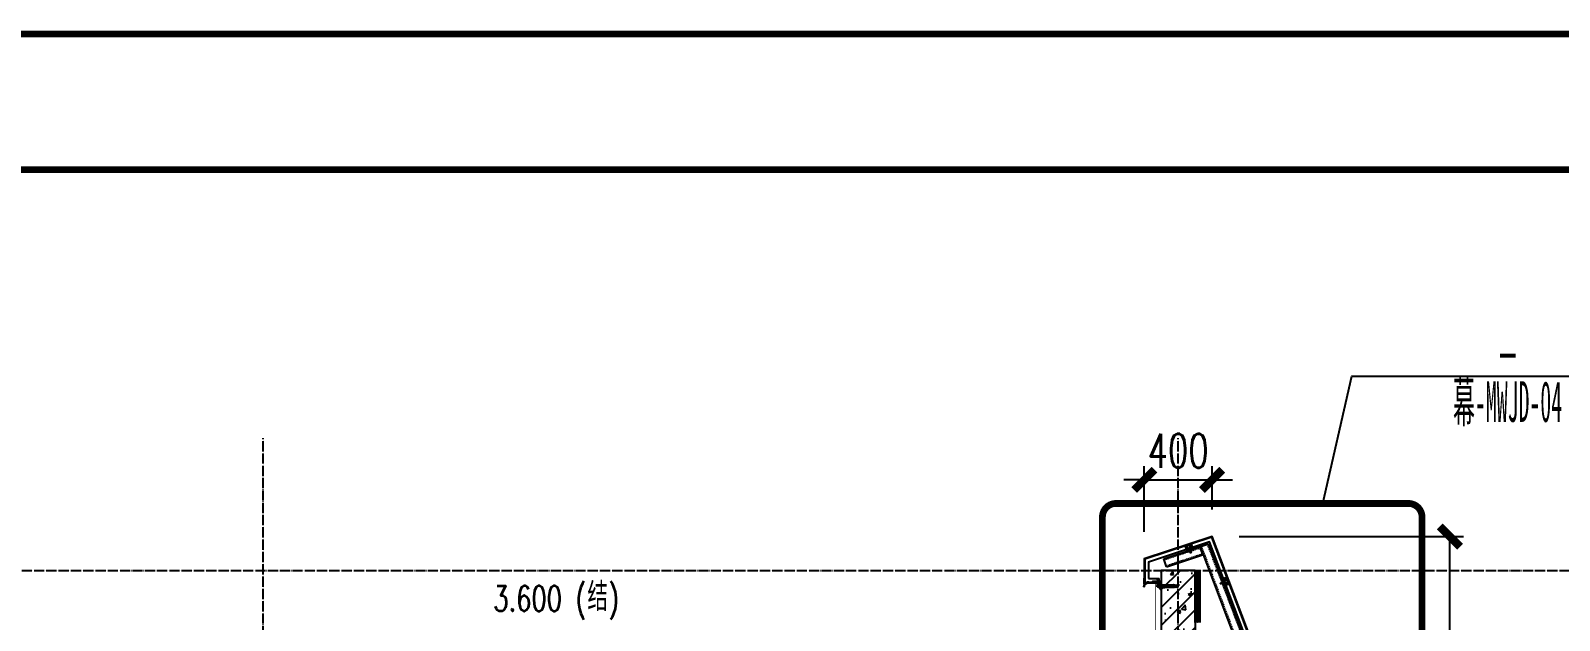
# Model space of a CAD drawing. Extents: x -202236 to 1002404, y -663931 to 1550022.
# Drawn here: x -103937 to -94916, y -327303 to -323824 of the extents above; entities that cross this region are included whole.
import ezdxf
from ezdxf.enums import TextEntityAlignment as Align

# ---------------------------------------------------------------- set-up
doc = ezdxf.new("R2010")
doc.units = 0
for name, pattern in [('CENTER', [2, 1.25, -0.25, 0.25, -0.25]), ('DASH', [0.35, 0.25, -0.1]), ('DOTE', [2.42, 2, -0.2, 0.02, -0.2]), ('ZN-CENTER', [2, 1.25, -0.25, 0.25, -0.25]), ('ZN-DASH', [0.35, 0.25, -0.1])]:
    doc.linetypes.add(name, pattern=pattern)
for name, color, linetype in [('!ZN1-填充-8', 8, 'Continuous'), ('!ZN3-玻璃幕墙-4', 4, 'Continuous'), ('!ZN3-铝板幕墙-3', 3, 'Continuous'), ('!ZN4-辅助材料-1', 1, 'Continuous'), ('!ZN4-配件-11', 11, 'Continuous'), ('!ZN5-钢材投影-40', 40, 'Continuous'), ('!ZN5-钢材断面-2', 2, 'Continuous'), ('!ZN5-铝材投影-112', 112, 'Continuous'), ('!ZN5-铝材断面-6', 6, 'Continuous'), ('!ZN6-虚线-8', 8, 'ZN-DASH'), ('0-cxFrame', 155, 'Continuous'), ('11紧固件', 11, 'Continuous'), ('20剖面图$0$PUB_HATCH', 8, 'Continuous'), ('3索引', 3, 'Continuous'), ('A-AXIS-D', 1, 'Continuous'), ('A-AXIS-DOTE', 14, 'DOTE'), ('A-HATCH-2', 251, 'Continuous'), ('AS-COLN', 6, 'Continuous'), ('DIM', 173, 'Continuous'), ('Fill', 8, 'Continuous'), ('PUB_TEXT', 7, 'Continuous'), ('焊缝', 8, 'Continuous')]:
    doc.layers.add(name, color=color, linetype=linetype)
doc.layers.add('0-cxText', color=131, linetype='Continuous', lineweight=25)
doc.styles.add('_TCH_DIM', font='SIMPLEX', dxfattribs={"bigfont": 'GBCBIG'})
doc.styles.add('cx_tuming', font='simhei.ttf')
doc.styles.add('cx_tuqian1', font='')
doc.styles.add('DHTEXT-1', font='ROMANS.shx', dxfattribs={"width": 0.7, "bigfont": 'CHINESE.shx'})
doc.styles.add('中南符号', font='simhei.ttf')
doc.styles.add('黑体', font='simhei.ttf', dxfattribs={"height": 12})
doc.styles.get('cx_tuqian1').set_extended_font_data('SimSun')
doc.dimstyles.new('ZN80', dxfattribs={"dimscale": 80, "dimtxt": 2.5, "dimasz": 1.5, "dimexe": 1, "dimexo": 2, "dimgap": 0.9, "dimtad": 1, "dimdec": 0, "dimdsep": 46, "dimtxsty": 'DHTEXT-1', "dimblk": 'ARCHTICK', "dimcen": 2.5, "dimclrd": 173, "dimclre": 173, "dimclrt": 7, "dimazin": 2, "dimtfac": 0.4, "dimtdec": 0, "dimtix": 1, "dimtmove": 2, "dimatfit": 3, "dimfxl": 0, "dimtolj": 1, "dimtzin": 0, "dimarcsym": 0})

# ---------------------------------------------------------------- blocks, each defined once
blk = doc.blocks.new('TK22.A2 L(Dragon)')
at = {"layer": '0-cxFrame', "color": 7, "const_width": 0.5}
blk.add_lwpolyline([(0, 0), (-594, 0), (-594, 420), (0, 420)], close=True, dxfattribs=at)
at = {"layer": '0-cxFrame', "const_width": 0.5}
blk.add_lwpolyline([(-80, 10), (-574, 10), (-574, 410), (-80, 410)], close=True, dxfattribs=at)
at = {"style": '黑体', "flags": 4}
blk.add_attdef('图幅', text='', height=3.3, dxfattribs=at).set_placement((-40, 3), align=Align.RIGHT)
at = {"layer": '0-cxText', "flags": 4}
for tag, height, style, p in [('建设单位', 3.5, 'cx_tuming', (-45, 240)), ('项目名称', 3.5, 'cx_tuming', (-45, 210)), ('子项名称', 3.5, 'cx_tuming', (-45, 180)), ('工程编号', 3.3, 'cx_tuqian1', (-35, 165)), ('图名1', 3.5, 'cx_tuming', (-45, 87)), ('图名2', 3.5, 'cx_tuming', (-45, 79)), ('图名3', 3.5, 'cx_tuming', (-45, 71)), ('出图日期', 3.3, 'cx_tuqian1', (-39, 60)), ('专业', 3.3, 'cx_tuqian1', (-55, 52)), ('图号', 3.3, 'cx_tuqian1', (-55, 44)), ('版次', 3.3, 'cx_tuqian1', (-20, 44))]:
    blk.add_attdef(tag, text='', height=height, dxfattribs=dict(at, style=style)).set_placement(p, align=Align.MIDDLE)
at = {"layer": 'Defpoints', "color": 6, "flags": 4}
for tag, height, style, p in [('tufu', 3.3, '黑体', (-12, 12)), ('dwfname', 4, 'cx_tuqian1', (-80, 3))]:
    blk.add_attdef(tag, text='', height=height, dxfattribs=dict(at, style=style)).set_placement(p, align=Align.RIGHT)
blk = doc.blocks.new('_ArchTick')
at = {"color": 0, "linetype": 'ByBlock', "const_width": 0.4}
blk.add_lwpolyline([(-0.5, -0.5), (0.5, 0.5)], dxfattribs=at)
blk = doc.blocks.new('*D262')
at = {"layer": 'Defpoints', "color": 0, "ltscale": 800, "transparency": 16777216}
for p in [(-96965.7, -326808.6), (-95562.3, -326808.6), (-95965.6, -329559)]:
    blk.add_point(p, dxfattribs=at)
at = {"layer": 'DIM', "color": 173, "linetype": 'ByBlock', "lineweight": -2, "ltscale": 800, "transparency": 16777216}
for p, q in [((-96805.7, -326808.6), (-95482.3, -326808.6)), ((-95562.3, -329559), (-95562.3, -326808.6)), ((-95805.6, -329559), (-95482.3, -329559))]:
    blk.add_line(p, q, dxfattribs=at)
at = {"layer": 'DIM', "color": 173, "lineweight": -2, "ltscale": 800, "transparency": 16777216, "xscale": 120, "yscale": 120, "zscale": 120}
for p, rotation in [((-95562.3, -326808.6), 90), ((-95562.3, -329559), 270)]:
    blk.add_blockref('_ArchTick', p, dxfattribs=dict(at, rotation=rotation))
at = {"layer": 'DIM', "color": 7, "ltscale": 800, "transparency": 16777216, "insert": (-95734.3, -328183.8), "char_height": 200, "attachment_point": 5, "rotation": 90, "style": 'DHTEXT-1', "bg_fill": 3, "box_fill_scale": 1.1, "bg_fill_color": 256, "bg_fill_true_color": 13158600, "bg_fill_transparency": 0}
blk.add_mtext('\\A1;2750', dxfattribs=at)
blk = doc.blocks.new('99平面图例外参$0$$LinePat$夹层保温1')
at = {"color": 0}
for p, q in [((0, 0), (96, 0)), ((0, -50), (96, -50)), ((0, -100), (96, -50)), ((96, -100), (0, -50)), ((0, -100), (96, -100)), ((0, -150), (96, -150))]:
    blk.add_line(p, q, dxfattribs=at)
blk = doc.blocks.new('20180416.09092401')
at = {"layer": '!ZN4-辅助材料-1', "color": 145}
for centre, radius, start, end in [((5.1, -9.5), 3.93, 140.04949, 186.07029), ((2.6, -9.9), 1.35, 182.88886, 295.69869), ((2.9, -9.8), 1.25, 155.40413, 236.13113), ((2.2, -7.1), 0.08, 350.82295, 137.72158), ((4.1, -7.2), 1.84, 175.78116, 243.55768), ((2.1, -9.9), 1.61, 309.59649, 21.78906), ((2.9, -9.6), 0.8, 21.78906, 60.8756), ((8.2, -15.7), 4.91, 140.04949, 186.07029), ((5, -16.2), 1.69, 182.88886, 295.69869), ((5.4, -16), 1.56, 155.40413, 236.13113), ((4.5, -12.6), 0.1, 350.82295, 137.72158), ((6.9, -12.8), 2.3, 175.78116, 243.55768), ((4.5, -16.1), 2.01, 309.59649, 21.78906), ((5.4, -15.7), 1, 21.78906, 60.8756)]:
    blk.add_arc(centre, radius, start, end, dxfattribs=at)
blk = doc.blocks.new('A$Cf3634199')
at = {"layer": '!ZN3-铝板幕墙-3'}
blk.add_lwpolyline([(1, -25), (-5, -25), (-22.1, -34.8, -0.557537), (-25, -33), (-25, -33), (-25, 1.1)], format="xyb", dxfattribs=at)
blk.add_lwpolyline([(1, -22.5), (-5.7, -22.5), (-22.5, -32.1), (-22.5, 1.1)], dxfattribs=at)
at = {"layer": '!ZN5-铝材断面-6'}
blk.add_point((-25, -25), dxfattribs=at)
at = {"layer": '!ZN3-玻璃幕墙-4', "xscale": -1}
blk.add_blockref('20180416.09092401', (-22, -31.3), dxfattribs=at)
blk = doc.blocks.new('*U253')
at = {"color": 0, "linetype": 'ZN-CENTER', "ltscale": 3}
blk.add_line((24, 0), (-7.3, 0), dxfattribs=at)
at = {"ltscale": 10}
for p, q in [((-5.4, -3.5), (-5.4, 3.5)), ((-1, 4.6), (-4.9, 4.6)), ((-1, 2.3), (-4.9, 2.3)), ((-0.6, -5.1), (-0.6, 5.1)), ((-0.2, 5.5), (0, 4.8)), ((0, -4.8), (0, 4.8)), ((0, 2.1), (14.3, 2.1)), ((1.4, 2.7), (2.2, -2.7)), ((3.2, 2.7), (4, -2.7)), ((5, 2.7), (5.8, -2.7)), ((6.8, 2.7), (7.6, -2.7)), ((8.6, 2.7), (9.4, -2.7)), ((10.4, 2.7), (11.2, -2.7)), ((12.2, 2.7), (13, -2.7)), ((-1, -2.3), (-4.9, -2.3)), ((-1, -4.6), (-4.9, -4.6)), ((-0.2, -5.5), (0, -4.8)), ((14.3, -2.1), (0, -2.1))]:
    blk.add_line(p, q, dxfattribs=at)
for points in [[(1.8, -2.1), (1, 2.1), (1.4, 2.7), (1.8, 2.1), (2.6, -2.1), (2.2, -2.7)], [(3.6, -2.1), (2.8, 2.1), (3.2, 2.7), (3.6, 2.1), (4.4, -2.1), (4, -2.7)], [(5.4, -2.1), (4.6, 2.1), (5, 2.7), (5.4, 2.1), (6.2, -2.1), (5.8, -2.7)], [(7.2, -2.1), (6.4, 2.1), (6.8, 2.7), (7.2, 2.1), (8, -2.1), (7.6, -2.7)], [(9, -2.1), (8.2, 2.1), (8.6, 2.7), (9, 2.1), (9.8, -2.1), (9.4, -2.7)], [(10.8, -2.1), (10, 2.1), (10.4, 2.7), (10.8, 2.1), (11.6, -2.1), (11.2, -2.7)], [(12.6, -2.1), (11.8, 2.1), (12.2, 2.7), (12.6, 2.1), (13.4, -2.1), (13, -2.7)]]:
    blk.add_lwpolyline(points, close=True, dxfattribs=at)
for points in [[(14.3, -2.1, -0.414214), (14.4, -2.2), (14.4, -2.3), (20.2, -2.3), (22, -0.3), (22, 0.3), (20.2, 2.3), (14.4, 2.3), (14.4, 2.2, -0.414214), (14.3, 2.1)], [(16.5, -2.3), (16.4, -1.2), (15.8, -1.5, -0.530462), (15, -1.2), (14.8, 0.1, -0.651316), (15.5, 0.5), (16, 0.2), (16.8, 0.7), (22, -0.3, -0.201226), (20.2, 2.3)]]:
    blk.add_lwpolyline(points, format="xyb", dxfattribs=at)
for centre, radius, start, end in [((-3.9, 3.5), 1.58, 133.17355, 226.82645), ((0.1, 0), 5.58, 155.5673, 204.4327), ((0.1, 3.5), 1.58, 133.17355, 226.82645), ((4.1, 0), 5.58, 155.5673, 204.4327), ((7.5, -2.9), 11.3, 132.49215, 138.60636), ((-3.9, -3.5), 1.58, 133.17355, 226.82645), ((0.1, -3.5), 1.58, 133.17355, 226.82645), ((7.5, 2.9), 11.3, 221.39356, 227.50785)]:
    blk.add_arc(centre, radius, start, end, dxfattribs=at)
at = {"layer": 'Defpoints', "color": 0, "ltscale": 10, "style": 'DHTEXT-1', "width": 0.7}
blk.add_text('5.5', height=1, rotation=90, dxfattribs=at).set_placement((-2.5, -0.9), align=Align.CENTER)
blk = doc.blocks.new('*U255')
at = {"color": 0, "linetype": 'CENTER', "ltscale": 3}
for p, q in [((4.9, 0), (-4.9, 0)), ((0, 4.9), (0, -4.9))]:
    blk.add_line(p, q, dxfattribs=at)
at = {"linetype": 'ByBlock', "ltscale": 10}
for radius in [4.2, 2, 1.23]:
    blk.add_circle((0, 0), radius, dxfattribs=at)
blk = doc.blocks.new('*U201')
at = {"ltscale": 0.125}
blk.add_wipeout([(-20, 30), (20, 30), (20, 5), (-20, 5)], dxfattribs=at).dxf.layer = '!ZN6-虚线-8'
at = {"layer": '!ZN1-填充-8'}
h = blk.add_hatch(dxfattribs=at)
h.set_pattern_fill('NET3', color=256, scale=0.75, angle=180, style=0)
h.set_pattern_definition([(180, (-1731.706, 294.7402), (-3e-16, -2.38125), []), (240, (-1731.706, 294.7402), (2.062223, -1.190625), []), (300, (-1731.706, 294.7402), (2.062223, 1.190625), [])])
h.paths.add_polyline_path([(20, 0), (-20, 0), (-20, 2), (20, 2)])
at = {"layer": '!ZN5-铝材投影-112'}
blk.add_lwpolyline([(20, 2), (-20, 2), (-20, 30), (20, 30)], close=True, dxfattribs=at)
at = {"layer": '!ZN6-虚线-8', "color": 8, "linetype": 'ZN-DASH', "ltscale": 20}
blk.add_line((-20, 10), (20, 10), dxfattribs=at)
at = {"layer": '!ZN6-虚线-8', "linetype": 'ZN-DASH', "ltscale": 10}
for p, q in [((-7.5, 5), (-7.5, 2)), ((7.5, 5), (7.5, 2))]:
    blk.add_line(p, q, dxfattribs=at)
at = {"layer": '!ZN4-配件-11', "color": 1, "rotation": 270}
for name, p in [('*U255', (-10, 20)), ('*U253', (0, 5)), ('*U255', (10, 20))]:
    blk.add_blockref(name, p, dxfattribs=at)
at = {"ltscale": 0.25}
blk.add_wipeout([(20, 0), (20, 2), (-20, 2), (-20, 0)], dxfattribs=at).dxf.layer = '!ZN4-辅助材料-1'
at = {"layer": '!ZN4-辅助材料-1'}
blk.add_lwpolyline([(20, 0), (-20, 0), (-20, 2), (20, 2)], close=True, dxfattribs=at)
at = {"layer": '!ZN5-铝材投影-112', "ltscale": 0.25}
blk.add_line((-20, 5), (20, 5), dxfattribs=at)
blk = doc.blocks.new('*U1441')
h = blk.add_hatch(color=0)
edge = h.paths.add_edge_path()
edge.add_line((-15, 3), (-15, 0))
edge.add_line((-15, 0), (-18, 0))
edge.add_arc((-14.6, -0.4), 3.44, 96.91291, 173.08709, ccw=False)
h = blk.add_hatch(color=0)
edge = h.paths.add_edge_path()
edge.add_line((15, 3), (15, 0))
edge.add_line((15, 0), (18, 0))
edge.add_arc((14.6, -0.4), 3.44, 6.91291, 83.08709)
at = {"linetype": 'ByBlock', "ltscale": 20}
for p, q in [((-9.2, 4.5), (-9.2, 13)), ((-6.9, 13.5), (6.9, 13.5)), ((-6.9, 4), (6.9, 4)), ((-4.2, 18.5), (-5, 17.7)), ((-5, 17.7), (5, 17.7)), ((-5, 13.5), (-5, 17.7)), ((-5, -8), (-5, 0)), ((-4.6, 4.5), (-4.6, 13)), ((-4.2, 18.5), (4.2, 18.5)), ((-4.1, 13.5), (-4.1, 17.7)), ((-4.1, -8), (-4.1, 0)), ((4.1, 13.5), (4.1, 17.7)), ((4.1, -8), (4.1, 0)), ((4.2, 18.5), (5, 17.7)), ((4.6, 4.5), (4.6, 13)), ((5, 13.5), (5, 17.7)), ((5, -8), (5, 0)), ((9.2, 4.5), (9.2, 13)), ((-8, -8.4), (-7.6, -8)), ((-7.6, -8), (7.6, -8)), ((8, -8.4), (7.6, -8))]:
    blk.add_line(p, q, dxfattribs=at)
at = {"color": 0, "linetype": 'CENTER', "ltscale": 6}
blk.add_line((0, -106.2), (0, 22.5), dxfattribs=at)
at = {"ltscale": 10}
for p, q in [((-8, -77.9), (-0.9, -77.9)), ((-6, -84.5), (-8, -77.9)), ((-7, -77.9), (-7, -75.9)), ((-6, -84.5), (-0.9, -84.5)), ((-6, -88), (-0.9, -88)), ((-0.9, -88), (-0.9, -75.9)), ((0.9, -88), (0.9, -75.9)), ((0.9, -77.9), (8, -77.9)), ((0.9, -84.5), (6, -84.5)), ((0.9, -88), (6, -88)), ((6, -84.5), (8, -77.9)), ((7, -77.9), (7, -75.9))]:
    blk.add_line(p, q, dxfattribs=at)
at = {"linetype": 'DASH', "ltscale": 10}
for p, q in [((-5, -88), (-5, -8)), ((5, -88), (5, -8))]:
    blk.add_line(p, q, dxfattribs=at)
at = {"color": 0}
for points in [[(-15, 3), (-15, 0), (-18, 0, -0.345178)], [(15, 3), (15, 0), (18, 0, 0.345178)]]:
    blk.add_lwpolyline(points, format="xyb", close=True, dxfattribs=at)
at = {"linetype": 'ByBlock', "ltscale": 20}
blk.add_lwpolyline([(15, 0), (15, 4), (-15, 4), (-15, 0)], close=True, dxfattribs=at)
at = {"ltscale": 10}
blk.add_lwpolyline([(-8, -8.4), (8, -8.4), (8, -75.9), (-8, -75.9)], close=True, dxfattribs=at)
for points in [[(-6, -84.5), (-8, -86.2), (-6, -88)], [(6, -84.5), (8, -86.2), (6, -88)]]:
    blk.add_lwpolyline(points, dxfattribs=at)
at = {"linetype": 'ByBlock', "ltscale": 20}
for points in [[(5, -88), (8, -99), (8, -101.2), (-8, -101.2), (-8, -99), (-5, -88)], [(8, -99), (-8, -99)]]:
    blk.add_lwpolyline(points, dxfattribs=at)
for centre, radius, start, end in [((-6.9, 7.9), 5.58, 65.5673, 114.4327), ((-6.9, 9.6), 5.58, 245.5673, 294.4327), ((0, -8.1), 21.6, 77.64322, 102.35678), ((0, 25.6), 21.6, 257.64322, 282.35678), ((6.9, 7.9), 5.58, 65.5673, 114.4327), ((6.9, 9.6), 5.58, 245.5673, 294.4327)]:
    blk.add_arc(centre, radius, start, end, dxfattribs=at)
at = {"layer": 'Defpoints', "color": 0, "ltscale": 10, "style": 'DHTEXT-1', "width": 0.7}
blk.add_text('M10', height=3, rotation=90, dxfattribs=at).set_placement((4.2, -30.1), align=Align.CENTER)
blk = doc.blocks.new('ZT_角钢(填充)_50X50X5')
at = {"layer": '!ZN1-填充-8'}
h = blk.add_hatch(dxfattribs=at)
h.set_pattern_fill('ANSI32', color=256, scale=0.6, style=0)
h.set_pattern_definition([(45, (-11702.1455, -65281.3866), (-4.04111525, 4.04111525), []), (45, (-11699.4514, -65281.3866), (-4.04111525, 4.04111525), [])])
h.paths.add_polyline_path([(50, 3.3, 0.414214), (48.3, 5), (10.5, 5, -0.414214), (5, 10.5), (5, 48.3, 0.414214), (3.3, 50), (0, 50), (0, 0), (50, 0)])
at = {"layer": '!ZN5-钢材断面-2'}
blk.add_lwpolyline([(0, 0), (0, 50), (3.3, 50, -0.414214), (5, 48.3), (5, 10.5, 0.414214), (10.5, 5), (48.3, 5, -0.414214), (50, 3.3), (50, 0), (0, 0)], format="xyb", dxfattribs=at)
blk = doc.blocks.new('*U1443')
at = {"layer": '!ZN5-钢材断面-2', "extrusion": (0, 0, -1), "zscale": -1, "rotation": 90}
blk.add_blockref('ZT_角钢(填充)_50X50X5', (0, 0), dxfattribs=at)
blk = doc.blocks.new('*U147')
at = {"color": 0, "linetype": 'CENTER', "ltscale": 3}
blk.add_line((-5.4, 0), (20.8, 0), dxfattribs=at)
at = {"linetype": 'ByBlock', "ltscale": 10}
for p, q in [((0, 1.8), (12.4, 1.8)), ((1, 2.4), (1.7, -2.4)), ((2.6, 2.4), (3.3, -2.4)), ((4.2, 2.4), (4.9, -2.4)), ((5.8, 2.4), (6.5, -2.4)), ((7.4, 2.4), (8.1, -2.4)), ((9, 2.4), (9.7, -2.4)), ((10.6, 2.4), (11.3, -2.4)), ((12.4, -1.8), (0, -1.8))]:
    blk.add_line(p, q, dxfattribs=at)
blk.add_lwpolyline([(-3.3, 0.4), (-3.7, 0.4, -0.147478), (-2.1, 4.8), (0, 4.8), (0, -4.7), (-2.1, -4.7, -0.147478), (-3.7, -0.4), (-3.3, -0.4)], format="xyb", close=True, dxfattribs=at)
for points in [[(1.3, -1.8), (0.6, 1.8), (1, 2.4), (1.3, 1.8), (2, -1.8), (1.7, -2.4)], [(2.9, -1.8), (2.2, 1.8), (2.6, 2.4), (2.9, 1.8), (3.6, -1.8), (3.3, -2.4)], [(4.5, -1.8), (3.8, 1.8), (4.2, 2.4), (4.5, 1.8), (5.2, -1.8), (4.9, -2.4)], [(6.1, -1.8), (5.4, 1.8), (5.8, 2.4), (6.1, 1.8), (6.8, -1.8), (6.5, -2.4)], [(7.7, -1.8), (7, 1.8), (7.4, 2.4), (7.7, 1.8), (8.4, -1.8), (8.1, -2.4)], [(9.3, -1.8), (8.6, 1.8), (9, 2.4), (9.3, 1.8), (10, -1.8), (9.7, -2.4)], [(10.9, -1.8), (10.2, 1.8), (10.6, 2.4), (10.9, 1.8), (11.6, -1.8), (11.3, -2.4)]]:
    blk.add_lwpolyline(points, close=True, dxfattribs=at)
for points in [[(12.4, -1.8, -0.414214), (12.5, -1.9), (12.5, -2), (17.4, -2), (19, -0.2), (19, 0.2), (17.4, 2), (12.5, 2), (12.5, 1.9, -0.396102), (12.4, 1.8)], [(14.3, -2), (14.2, -1), (13.7, -1.3, -0.530462), (13, -1), (12.8, 0.1, -0.651316), (13.4, 0.5), (13.8, 0.2), (14.5, 0.6), (19, -0.2, -0.201226), (17.4, 2)]]:
    blk.add_lwpolyline(points, format="xyb", dxfattribs=at)
at = {"layer": 'Defpoints', "color": 0, "ltscale": 10, "style": 'DHTEXT-1', "width": 0.7}
blk.add_text('4.8', height=1, rotation=90, dxfattribs=at).set_placement((-0.5, -1.4), align=Align.CENTER)
blk = doc.blocks.new('A$C041cfad1')
at = {"layer": '!ZN1-填充-8'}
h = blk.add_hatch(dxfattribs=at)
h.set_pattern_fill('ANSI35', color=256, scale=10, angle=120, style=0)
h.set_pattern_definition([(165, (31053.6934, -55061.2867), (-0.64704761, -2.41481457), []), (165, (31052.8095, -55059.7558), (-0.64704761, -2.41481457), [3.125, -0.625, 0, -0.625])])
edge = h.paths.add_edge_path()
edge.add_arc((-104.1, -128.5), 138.7, 41.37297, 59.07719)
edge.add_line((-32.8, -9.5), (-11.3, -9.5))
edge.add_line((-11.3, -9.5), (-11.3, -7))
edge.add_line((-11.3, -7), (0, -7))
edge.add_line((0, -7), (0, -25))
edge.add_line((0, -25), (0, -25))
edge.add_line((0, -25), (0, -36.8))
at = {"layer": 'Fill', "ltscale": 30}
h = blk.add_hatch(dxfattribs=at)
h.set_pattern_fill('ANSI38', color=256, scale=0.4, style=0)
h.set_pattern_definition([(45, (-48.33333, -7), (-0.449013, 0.449013), []), (135, (-48.33333, -7), (-1.347038, 0.449013), [1.5875, -0.9525])])
h.paths.add_polyline_path([(-48.3, -5), (-48.3, -7), (-11.3, -7), (-11.3, -5)])
at = {"layer": '!ZN4-辅助材料-1'}
blk.add_line((-11.3, -7), (0, -7), dxfattribs=at)
blk.add_arc((-104.1, -128.5), 138.7, 41.37269, 59.0773, dxfattribs=at)
at = {"layer": '11紧固件', "ltscale": 30}
blk.add_lwpolyline([(-48.3, -5), (-48.3, -7), (-11.3, -7), (-11.3, -5), (-48.3, -5)], dxfattribs=at)
at = {"layer": '!ZN4-配件-11', "xscale": -1, "rotation": 90}
blk.add_blockref('*U1443', (0, 0), dxfattribs=at)
at = {"layer": '!ZN4-配件-11', "color": 1, "rotation": 89.99999999999999}
for name, p in [('*U147', (-20.5, -9.5)), ('*U1441', (-5, -29.4))]:
    blk.add_blockref(name, p, dxfattribs=at)
blk = doc.blocks.new('20250913160558')
at = {"layer": '20剖面图$0$PUB_HATCH'}
h = blk.add_hatch(dxfattribs=at)
h.set_pattern_fill('钢筋混凝土', color=256, scale=30, style=0)
h.set_pattern_definition([(45, (104723.32, 294040.14), (-53.033009, 53.033009), []), (50, (104723.32, 294040.14), (215.17805, -18.82564), [22.5, -247.5]), (355, (104723.32, 294040.14), (-41.6254, 225.65764), [18, -198]), (100.4514, (104741.25, 294038.57), (173.55281, 206.83186), [19.12206, -210.34263]), (46.1842, (104723.32, 294100.14), (320.17231, -49.6557), [33.75, -371.25]), (96.6356, (104750, 294096), (280.3988, 292.23536), [28.6831, -315.5139]), (351.1842, (104723.32, 294100.14), (280.3986, 292.23558), [27, -297]), (21, (104753.32, 294085.14), (179.07212, -120.78567), [22.5, -247.5]), (326, (104753.32, 294085.14), (72.9946, 217.54501), [18, -198]), (71.4514, (104768.24, 294075.07), (252.06679, 96.75915), [19.12206, -210.34263]), (37.5, (104723.32, 294040.14), (3.647957, 99.868156), [0, -195.6, 0, -201, 0, -198.75]), (7.5, (104723.32, 294040.14), (78.92086, 118.323514), [0, -114.6, 0, -191.1, 0, -75.75]), (327.5, (104656.42, 294040.14), (160.14673, -6.766462), [0, -75, 0, -234, 0, -310.5]), (317.5, (104626.42, 294040.14), (174.95585, 30.031495), [0, -97.5, 0, -155.4, 0, -220.5])])
h.paths.add_polyline_path([(9350, -1230), (9550, -1230), (9550, -780), (9350, -780)])
at = {"layer": '!ZN3-铝板幕墙-3'}
for points in [[(10650.1, -3320.6, 0.09075), (10607.8, -3108.8), (9650, -580), (9250, -712.1), (9250, -852.1)], [(10647.6, -3319.5, 0.090277), (10605.5, -3109.7), (9648.5, -583.1), (9252.5, -713.9), (9252.5, -852.1)], [(10625.1, -3322.3, 0.091405), (10584.5, -3117.9), (9635.1, -611.2), (9275, -730.2), (9275, -827.1)]]:
    blk.add_lwpolyline(points, format="xyb", dxfattribs=at)
for points in [[(9269.3, -849.6), (9338.7, -849.6)], [(9270, -852.1), (9338.7, -852.1), (9338.7, -827.1)], [(9275, -827.1), (9338.7, -827.1)]]:
    blk.add_lwpolyline(points, dxfattribs=at)
at = {"layer": '!ZN5-钢材投影-40'}
for p, q in [((9364.7, -711.1), (9629.1, -623.7)), ((10575.2, -3121.5), (9629.1, -623.7)), ((9380.4, -758.6), (9364.7, -711.1)), ((9380.4, -758.6), (9599.3, -686.2)), ((10528.5, -3139.6), (9581.6, -639.4))]:
    blk.add_line(p, q, dxfattribs=at)
at = {"layer": '!ZN6-虚线-8', "ltscale": 30}
for p, q in [((10570.5, -3123.3), (9624.4, -625.3)), ((9366.3, -715.8), (9583.4, -644.1)), ((9378.8, -753.8), (9597.8, -681.5)), ((10533.2, -3137.8), (9586.4, -637.9))]:
    blk.add_line(p, q, dxfattribs=at)
at = {"color": 4, "linetype": 'ZN-DASH', "ltscale": 30, "const_width": 3}
blk.add_lwpolyline([(9317.2, -852.1), (9317.2, -1230)], dxfattribs=at)
at = {"layer": 'AS-COLN'}
for p, q in [((9350, -780), (9350, -1230)), ((9550, -780), (9350, -780)), ((9550, -780), (9550, -1230))]:
    blk.add_line(p, q, dxfattribs=at)
at = {"layer": '焊缝', "ltscale": 800}
blk.add_lwpolyline([(9599.3, -686.2, -0.57735), (9594, -681.9, 0.267949), (9597.9, -682.5, -0.57735), (9592.6, -678.1, 0.267949), (9596.5, -678.8, -0.57735), (9591.1, -674.4, 0.267949), (9595.1, -675, -0.57735), (9589.7, -670.6, 0.267949), (9593.7, -671.3, -0.57735), (9588.3, -666.9, 0.267949), (9592.3, -667.5, -0.57735), (9586.9, -663.2, 0.267949), (9590.8, -663.8, -0.57735), (9585.5, -659.4, 0.267949), (9589.4, -660.1, -0.57735), (9584.1, -655.7, 0.267949), (9588, -656.3, -0.57735), (9582.6, -651.9, 0.267949), (9586.6, -652.6, -0.57735), (9581.2, -648.2, 0.267949), (9585.2, -648.8, -1), (9582.3, -641.4, -1)], format="xyb", dxfattribs=at)
at = {"layer": '!ZN3-铝板幕墙-3', "ltscale": 1000}
blk.add_blockref('A$Cf3634199', (9275, -827.1), dxfattribs=at)
at = {"layer": 'A-HATCH-2', "xscale": 0.2004977875711166, "yscale": 0.2000000000000005, "zscale": 0.2, "rotation": 90}
for p in [(9550, -799.2), (9550, -818.5), (9550, -837.7), (9550, -857), (9550, -876.2), (9550, -895.5), (9550, -914.7), (9550, -934), (9550, -953.2), (9550, -972.5), (9550, -991.7), (9550, -1011), (9550, -1030.2), (9550, -1049.5), (9550, -1068.7), (9550, -1088)]:
    blk.add_blockref('99平面图例外参$0$$LinePat$夹层保温1', p, dxfattribs=at)
at = {"layer": 'DIM', "ltscale": 60}
blk.add_blockref('A$C041cfad1', (9350, -842.6), dxfattribs=at)
for p, xscale, rotation in [((9519.5, -660), -1, 18.27734681558296), ((9715.3, -851.3), -0.9999999999999991, 290.744074233435)]:
    blk.add_blockref('*U201', p, dxfattribs=dict(xscale=xscale, rotation=rotation))
blk = doc.blocks.new('*D432')
at = {"layer": 'Defpoints', "color": 0, "ltscale": 800, "transparency": 16777216}
for p in [(-96965.7, -326474.4), (-96965.7, -326808.6), (-97365.7, -326940.8)]:
    blk.add_point(p, dxfattribs=at)
at = {"layer": 'DIM', "color": 173, "linetype": 'ByBlock', "lineweight": -2, "ltscale": 800, "transparency": 16777216}
for p, q in [((-97365.7, -326474.4), (-97485.7, -326474.4)), ((-97365.7, -326780.8), (-97365.7, -326394.4)), ((-97365.7, -326474.4), (-96965.7, -326474.4)), ((-96965.7, -326648.6), (-96965.7, -326394.4)), ((-96965.7, -326474.4), (-96845.7, -326474.4))]:
    blk.add_line(p, q, dxfattribs=at)
at = {"layer": 'DIM', "color": 173, "lineweight": -2, "ltscale": 800, "transparency": 16777216, "xscale": 120, "yscale": 120, "zscale": 120}
blk.add_blockref('_ArchTick', (-97365.7, -326474.4), dxfattribs=at)
at = {"layer": 'DIM', "color": 173, "lineweight": -2, "ltscale": 800, "transparency": 16777216, "xscale": 120, "yscale": 120, "zscale": 120, "rotation": 180}
blk.add_blockref('_ArchTick', (-96965.7, -326474.4), dxfattribs=at)
at = {"layer": 'DIM', "color": 7, "ltscale": 800, "transparency": 16777216, "insert": (-97165.7, -326302.4), "char_height": 200, "attachment_point": 5, "style": 'DHTEXT-1'}
blk.add_mtext('\\A1;400', dxfattribs=at)
blk = doc.blocks.new('中南-指向索引')
blk.add_wipeout([(0, 5), (-0.52, 4.97), (-1.04, 4.89), (-1.55, 4.76), (-2.03, 4.57), (-2.5, 4.33), (-2.94, 4.05), (-3.35, 3.72), (-3.72, 3.35), (-4.05, 2.94), (-4.33, 2.5), (-4.57, 2.03), (-4.76, 1.55), (-4.89, 1.04), (-4.97, 0.52), (-5, 0), (-4.97, -0.52), (-4.89, -1.04), (-4.76, -1.55), (-4.57, -2.03), (-4.33, -2.5), (-4.05, -2.94), (-3.72, -3.35), (-3.35, -3.72), (-2.94, -4.05), (-2.5, -4.33), (-2.03, -4.57), (-1.55, -4.76), (-1.04, -4.89), (-0.52, -4.97), (0, -5), (0.52, -4.97), (1.04, -4.89), (1.55, -4.76), (2.03, -4.57), (2.5, -4.33), (2.94, -4.05), (3.35, -3.72), (3.72, -3.35), (4.05, -2.94), (4.33, -2.5), (4.57, -2.03), (4.76, -1.55), (4.89, -1.04), (4.97, -0.52), (5, 0), (4.97, 0.52), (4.89, 1.04), (4.76, 1.55), (4.57, 2.03), (4.33, 2.5), (4.05, 2.94), (3.72, 3.35), (3.35, 3.72), (2.94, 4.05), (2.5, 4.33), (2.03, 4.57), (1.55, 4.76), (1.04, 4.89), (0.52, 4.97)])
at = {"color": 0, "style": '中南符号', "flags": 8}
blk.add_attdef('编号', text='', height=3, dxfattribs=at).set_placement((0, 0.37), align=Align.CENTER)
at = {"color": 0, "style": '中南符号', "width": 0.932285, "flags": 8}
blk.add_attdef('图号', text='', height=3, dxfattribs=at).set_placement((-4.04, -3.37), (4.01, -3.37), align=Align.FIT)
blk.add_wipeout([(8.44, 5), (7.92, 4.97), (7.4, 4.89), (6.89, 4.76), (6.41, 4.57), (5.94, 4.33), (5.5, 4.05), (5.09, 3.72), (4.72, 3.35), (4.39, 2.94), (4.11, 2.5), (3.87, 2.03), (3.68, 1.55), (3.55, 1.04), (3.47, 0.52), (3.44, 0), (3.47, -0.52), (3.55, -1.04), (3.68, -1.55), (3.87, -2.03), (4.11, -2.5), (4.39, -2.94), (4.72, -3.35), (5.09, -3.72), (5.5, -4.05), (5.94, -4.33), (6.41, -4.57), (6.89, -4.76), (7.4, -4.89), (7.92, -4.97), (8.44, -5), (8.96, -4.97), (9.48, -4.89), (9.98, -4.76), (10.47, -4.57), (10.94, -4.33), (11.38, -4.05), (11.79, -3.72), (12.16, -3.35), (12.48, -2.94), (12.77, -2.5), (13.01, -2.03), (13.19, -1.55), (13.33, -1.04), (13.41, -0.52), (13.44, 0), (13.41, 0.52), (13.33, 1.04), (13.19, 1.55), (13.01, 2.03), (12.77, 2.5), (12.48, 2.94), (12.16, 3.35), (11.79, 3.72), (11.38, 4.05), (10.94, 4.33), (10.47, 4.57), (9.98, 4.76), (9.48, 4.89), (8.96, 4.97)]).dxf.layer = '3索引'
blk.add_line((-5, 0), (5, 0))

msp = doc.modelspace()

# ---------------------------------------------------------------- linework, layer by layer
at = {"layer": '3索引'}
msp.add_lwpolyline([(-96312.37, -326613.45), (-96141.66, -325862.37), (-95220.72, -325862.37)], dxfattribs=at)
at = {"layer": 'A-AXIS-DOTE', "ltscale": 30}
for p, q in [((-102565.75, -333275.65), (-102565.75, -326228.65)), ((-97165.75, -333275.65), (-97165.75, -326228.65)), ((-110886.73, -327008.65), (-93496.73, -327008.65))]:
    msp.add_line(p, q, dxfattribs=at)

# ---------------------------------------------------------------- block references
at = {"layer": '0-cxFrame', "xscale": 80, "yscale": 80, "zscale": 80}
msp.add_blockref('TK22.A2 L(Dragon)', (-85269.4, -357444.07), dxfattribs=at)

# ---------------------------------------------------------------- texts
at = {"layer": 'PUB_TEXT', "style": '_TCH_DIM', "width": 0.705882}
for s, p in [('3.600', (-101206.75, -327248.65)), ('(', (-100721.75, -327248.65)), (')', (-100528.87, -327248.65))]:
    msp.add_text(s, height=148.75, dxfattribs=at).set_placement(p)
at = {"layer": 'PUB_TEXT', "style": '_TCH_DIM'}
msp.add_text('结', height=168.79, dxfattribs=at).set_placement((-100651.75, -327248.65))

# ---------------------------------------------------------------- next in the draw order: block references
at = {"layer": '3索引', "color": 7}
ref = msp.add_blockref('中南-指向索引', (-95220.72, -325862.37), dxfattribs=dict(at, xscale=80, yscale=80, zscale=80))
ref.add_attrib('编号', '-', dxfattribs={"layer": '0', "color": 0, "height": 240, "style": '中南符号'}).set_placement((-95220.72, -325833.15), align=Align.CENTER)
ref.add_attrib('图号', '幕-MWJD-04', dxfattribs={"layer": '0', "color": 0, "height": 240, "style": '中南符号', "width": 0.372914}).set_placement((-95543.68, -326132.2), (-94900.09, -326132.2), align=Align.FIT)

# ---------------------------------------------------------------- next in the draw order: dimensions: what is measured, and where the dimension line sits
at = {"layer": 'DIM', "ltscale": 800}
dim = msp.add_linear_dim(base=(-95562.28, -326808.65), p1=(-95965.57, -329558.99), p2=(-96965.75, -326808.65), angle=90, dimstyle='ZN80', override={"dimfxl": 50, "dimfxlon": 1, "dimtfill": 1}, dxfattribs=at)
dim.commit()
dim.dimension.update_dxf_attribs({"geometry": '*D262', "text_midpoint": (-95734.28, -328183.82)})

# ---------------------------------------------------------------- next in the draw order: block references
at = {"layer": 'A-AXIS-D', "ltscale": 800}
msp.add_blockref('20250913160558', (-106615.75, -326228.65), dxfattribs=at)

# ---------------------------------------------------------------- next in the draw order: linework, layer by layer
at = {"layer": '3索引', "linetype": 'DASH', "ltscale": 400, "const_width": 40}
msp.add_lwpolyline([(-97532.57, -326613.45), (-95806.75, -326613.45, -0.4142136), (-95726.75, -326693.45), (-95726.75, -329677.36, -0.4142136), (-95806.75, -329757.36), (-97532.57, -329757.36, -0.4142136), (-97612.57, -329677.36), (-97612.57, -326693.45, -0.4142136)], format="xyb", close=True, dxfattribs=at)

# ---------------------------------------------------------------- next in the draw order: dimensions: what is measured, and where the dimension line sits
at = {"layer": 'DIM', "ltscale": 800}
dim = msp.add_linear_dim(base=(-96965.75, -326474.41), p1=(-97365.75, -326940.76), p2=(-96965.75, -326808.65), dimstyle='ZN80', dxfattribs=at)
dim.commit()
dim.dimension.update_dxf_attribs({"geometry": '*D432', "text_midpoint": (-97165.75, -326302.41)})

doc.saveas('drawing.dxf')
